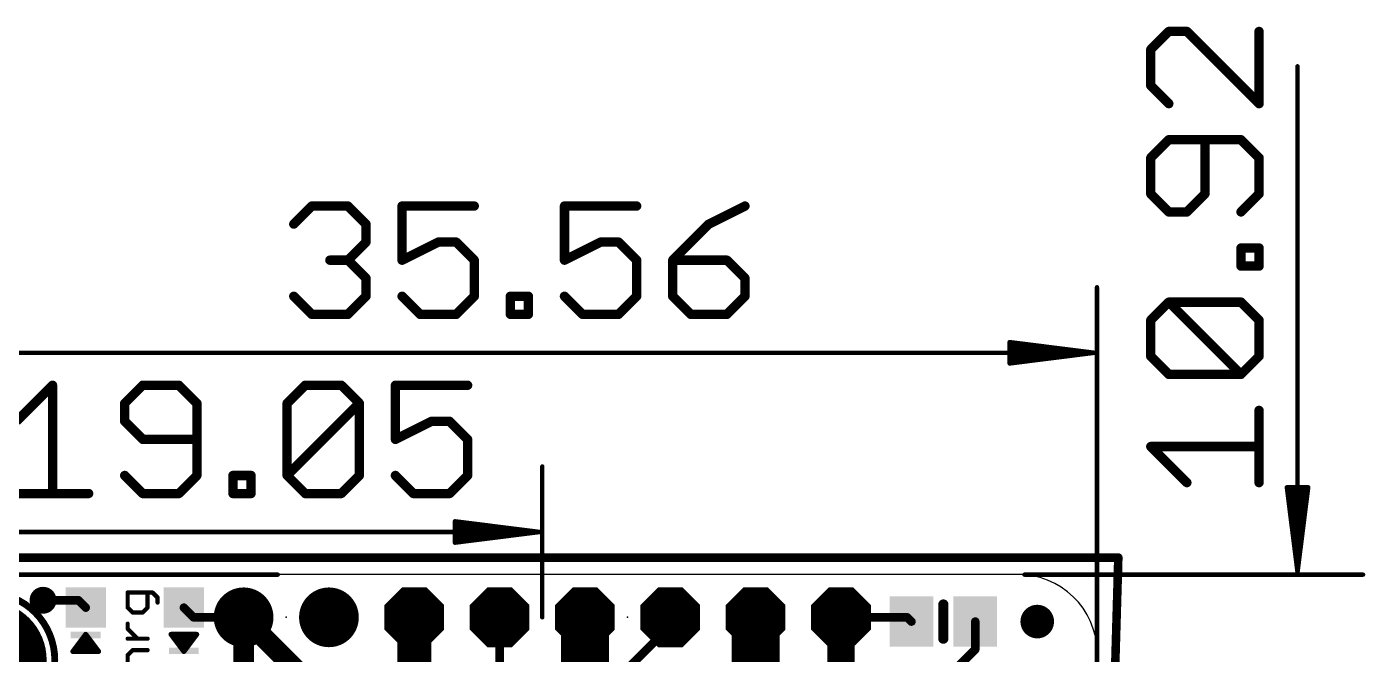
# Model space of a CAD drawing. Extents: x -19.2 to 43.5, y -13.4 to 37.9.
# Drawn here: x 3.71 to 43.54, y 19.22 to 37.9 of the extents above; entities that cross this region are included whole.
import ezdxf

# ---------------------------------------------------------------- set-up
doc = ezdxf.new("R2010")
doc.units = 0
for name, color, linetype in [('1', 12, 'CONTINUOUS'), ('16', 132, 'CONTINUOUS'), ('17', 110, 'CONTINUOUS'), ('18', 110, 'CONTINUOUS'), ('20', 53, 'CONTINUOUS'), ('21', 40, 'CONTINUOUS'), ('23', 53, 'CONTINUOUS'), ('47', 253, 'CONTINUOUS')]:
    doc.layers.add(name, color=color, linetype=linetype)

# ---------------------------------------------------------------- blocks, each defined once
blk = doc.blocks.new('PIE')
at = {"const_width": 0.5}
blk.add_lwpolyline([(0, -0.25, 1), (0, 0.25, 1), (0, -0.25)], format="xyb", dxfattribs=at)
blk = doc.blocks.new('OCTAGONP')
at = {"const_width": 0.5}
blk.add_lwpolyline([(-0.25, -0.1036), (-0.25, 0.1036), (-0.1036, 0.25), (0.1036, 0.25), (0.25, 0.1036), (0.25, -0.1036), (0.1036, -0.25), (-0.1036, -0.25), (-0.25, -0.1036), (-0.25, 0.1036)], dxfattribs=at)
blk = doc.blocks.new('ROUNDP')
at = {"const_width": 0.5}
blk.add_lwpolyline([(0, -0.25, 1), (0, 0.25, 1), (0, -0.25)], format="xyb", dxfattribs=at)
blk = doc.blocks.new('RECT')
blk.add_solid([(-0.5, -0.5), (0.5, -0.5), (-0.5, 0.5), (0.5, 0.5)])
blk = doc.blocks.new('ROUNDV')
at = {"const_width": 0.5}
blk.add_lwpolyline([(0, -0.25, 1), (0, 0.25, 1), (0, -0.25)], format="xyb", dxfattribs=at)

msp = doc.modelspace()

# ---------------------------------------------------------------- linework, layer by layer
at = {"layer": '1'}
for points, const_width in [([(5.241, 20.828), (4.191, 20.828)], 0.254), ([(5.461, 20.608), (5.241, 20.828)], 0.254), ([(8.382, 20.608), (8.67, 20.32)], 0.254), ([(15.24, 20.32), (15.24, 16.383)], 1.016), ([(20.32, 20.32), (20.32, 18.034)], 1.4224), ([(25.4, 18.034), (25.4, 20.32)], 1.4224), ([(8.67, 20.32), (10.16, 20.32)], 0.254), ([(13.3049, 17.1751), (10.16, 20.32)], 0.6096), ([(27.94, 20.32), (29.911, 20.32)], 0.254), ([(29.911, 20.32), (30.038, 20.193)], 0.254), ([(31.938, 20.193), (31.938, 19.365)], 0.254), ([(31.938, 19.365), (29.398, 16.825)], 0.254)]:
    msp.add_lwpolyline(points, dxfattribs=dict(at, const_width=const_width))
for points, const_width in [([(4.191, 20.8915, 1), (4.191, 20.7645)], 0.127), ([(5.2859, 20.8729, 1), (5.1961, 20.7831)], 0.127), ([(5.241, 20.7645, 1), (5.241, 20.8915)], 0.127), ([(5.4161, 20.5631, 1), (5.5059, 20.6529)], 0.127), ([(8.4269, 20.6529, 1), (8.3371, 20.5631)], 0.127), ([(15.494, 20.32, 1), (14.986, 20.32)], 0.508), ([(20.6756, 20.32, 1), (19.9644, 20.32)], 0.7112), ([(25.7556, 20.32, 1), (25.0444, 20.32)], 0.7112), ([(8.67, 20.3835, 1), (8.67, 20.2565)], 0.127), ([(8.6251, 20.2751, 1), (8.7149, 20.3649)], 0.127), ([(10.2678, 20.4278, 1), (10.0522, 20.2122)], 0.3048), ([(10.16, 20.2565, 1), (10.16, 20.3835)], 0.127), ([(27.94, 20.3835, 1), (27.94, 20.2565)], 0.127), ([(29.9559, 20.3649, 1), (29.8661, 20.2751)], 0.127), ([(29.911, 20.2565, 1), (29.911, 20.3835)], 0.127), ([(32.0015, 20.193, 1), (31.8745, 20.193)], 0.127), ([(29.9931, 20.1481, 1), (30.0829, 20.2379)], 0.127), ([(31.8745, 19.365, 1), (32.0015, 19.365)], 0.127), ([(31.9829, 19.3201, 1), (31.8931, 19.4099)], 0.127)]:
    msp.add_lwpolyline(points, format="xyb", dxfattribs=dict(at, const_width=const_width))
at = {"layer": '16'}
for points, const_width in [([(36.195, 22.098), (0, 22.098)], 0.254), ([(35.56, 0), (36.195, 22.098)], 0.254), ([(4.191, 20.828), (4.064, 20.701)], 0.254), ([(27.94, 20.32), (27.94, 8.89)], 0.8128), ([(10.16, 16.764), (10.16, 20.32)], 0.6096), ([(17.78, 17.907), (17.78, 20.32)], 0.254), ([(22.987, 20.193), (21.209, 18.415)], 0.254), ([(22.86, 20.32), (22.987, 20.193)], 0.254)]:
    msp.add_lwpolyline(points, dxfattribs=dict(at, const_width=const_width))
for points, const_width in [([(36.2585, 22.0962, 1), (36.1315, 22.0998)], 0.127), ([(36.195, 22.0345, 1), (36.195, 22.1615)], 0.127), ([(4.0191, 20.7459, 1), (4.1089, 20.6561)], 0.127), ([(4.2359, 20.7831, 1), (4.1461, 20.8729)], 0.127), ([(28.1432, 20.32, 1), (27.7368, 20.32)], 0.4064), ([(10.3124, 20.32, 1), (10.0076, 20.32)], 0.3048), ([(17.8435, 20.32, 1), (17.7165, 20.32)], 0.127), ([(22.9049, 20.3649, 1), (22.8151, 20.2751)], 0.127), ([(23.0319, 20.1481, 1), (22.9421, 20.2379)], 0.127), ([(22.9421, 20.1481, 1), (23.0319, 20.2379)], 0.127)]:
    msp.add_lwpolyline(points, format="xyb", dxfattribs=dict(at, const_width=const_width))
at = {"layer": '20'}
msp.add_line((33.401, 21.59), (2.54, 21.59), dxfattribs=at)
msp.add_arc((33.2105, 19.2405), 2.3572, 355.3645, 85.3645, dxfattribs=at)
at = {"layer": '21'}
for points, const_width in [([(2.54, 17.05, 1), (2.54, 21.05, 1), (2.54, 17.05)], 0.2032), ([(6.7093, 21.0889, 1), (6.7093, 21.0254)], 0.0635), ([(6.7411, 21.0572, 1), (6.6776, 21.0572)], 0.0635), ([(7.3342, 21.0572, 1), (7.2708, 21.0572)], 0.0635), ([(7.4732, 21.0796, 1), (7.4283, 21.0347)], 0.0635), ([(7.4508, 21.0254, 1), (7.4508, 21.0889)], 0.0635), ([(7.6308, 20.9089, 1), (7.5673, 20.9089)], 0.0635), ([(7.5673, 20.7606, 1), (7.6308, 20.7606)], 0.0635), ([(7.5766, 20.8864, 1), (7.6215, 20.9313)], 0.0635), ([(31.0642, 20.701, 1), (30.9118, 20.701)], 0.1524), ([(6.7318, 20.6347, 1), (6.6869, 20.5898)], 0.0635), ([(6.6776, 20.6123, 1), (6.7411, 20.6123)], 0.0635), ([(6.8576, 20.4957, 1), (6.8576, 20.4322)], 0.0635), ([(6.8352, 20.4415, 1), (6.8801, 20.4864)], 0.0635), ([(7.1318, 20.4864, 1), (7.1767, 20.4415)], 0.0635), ([(7.1542, 20.4322, 1), (7.1542, 20.4957)], 0.0635), ([(7.2708, 20.6123, 1), (7.3342, 20.6123)], 0.0635), ([(7.325, 20.5898, 1), (7.28, 20.6347)], 0.0635), ([(6.7411, 20.1293, 1), (6.6776, 20.1293)], 0.0635), ([(6.7318, 20.0034, 1), (6.6869, 19.9585)], 0.0635), ([(6.6776, 19.981, 1), (6.7411, 19.981)], 0.0635), ([(5.2324, 19.5453, 1), (5.2324, 19.4691)], 0.0762), ([(5.3467, 19.6977, 1), (5.3467, 19.6215)], 0.0762), ([(5.4915, 19.8349, 1), (5.4305, 19.7891)], 0.0762), ([(5.4915, 19.7891, 1), (5.4305, 19.8349)], 0.0762), ([(5.5753, 19.6215, 1), (5.5753, 19.6977)], 0.0762), ([(5.6896, 19.4691, 1), (5.6896, 19.5453)], 0.0762), ([(6.7093, 19.7161, 1), (6.7093, 19.6526)], 0.0635), ([(6.9835, 19.6619, 1), (7.0284, 19.7068)], 0.0635), ([(7.3025, 19.6526, 1), (7.3025, 19.7161)], 0.0635), ([(8.001, 19.8501, 1), (8.001, 19.7739)], 0.0762), ([(8.0315, 19.8349, 1), (7.9705, 19.7891)], 0.0762), ([(8.1153, 19.6977, 1), (8.1153, 19.6215)], 0.0762), ([(8.2296, 19.5453, 1), (8.2296, 19.4691)], 0.0762), ([(8.5344, 19.4691, 1), (8.5344, 19.5453)], 0.0762), ([(8.6487, 19.6215, 1), (8.6487, 19.6977)], 0.0762), ([(8.7935, 19.7891, 1), (8.7325, 19.8349)], 0.0762), ([(8.763, 19.7739, 1), (8.763, 19.8501)], 0.0762), ([(30.9118, 19.685, 1), (31.0642, 19.685)], 0.1524), ([(5.08, 19.3421, 1), (5.08, 19.2659)], 0.0762), ([(5.0495, 19.3269, 1), (5.1105, 19.2811)], 0.0762), ([(5.1181, 19.3929, 1), (5.1181, 19.3167)], 0.0762), ([(5.8039, 19.3167, 1), (5.8039, 19.3929)], 0.0762), ([(5.8115, 19.2811, 1), (5.8725, 19.3269)], 0.0762), ([(5.842, 19.2659, 1), (5.842, 19.3421)], 0.0762), ([(6.7411, 19.1937, 1), (6.6776, 19.1937)], 0.0635), ([(6.6869, 19.2162, 1), (6.7318, 19.1713)], 0.0635), ([(6.8576, 19.3738, 1), (6.8576, 19.3103)], 0.0635), ([(6.8801, 19.3196, 1), (6.8352, 19.3645)], 0.0635), ([(7.3025, 19.3103, 1), (7.3025, 19.3738)], 0.0635), ([(8.3439, 19.3929, 1), (8.3439, 19.3167)], 0.0762), ([(8.3515, 19.3269, 1), (8.4125, 19.2811)], 0.0762), ([(8.3515, 19.2811, 1), (8.4125, 19.3269)], 0.0762), ([(8.4201, 19.3167, 1), (8.4201, 19.3929)], 0.0762)]:
    msp.add_lwpolyline(points, format="xyb", dxfattribs=dict(at, const_width=const_width))
for points, const_width in [([(7.4508, 21.0572), (6.7093, 21.0572)], 0.127), ([(6.7093, 21.0572), (6.7093, 20.6123)], 0.127), ([(7.3025, 20.6123), (7.3025, 21.0572)], 0.127), ([(7.5991, 20.9089), (7.4508, 21.0572)], 0.127), ([(7.5991, 20.7606), (7.5991, 20.9089)], 0.127), ([(30.988, 19.685), (30.988, 20.701)], 0.3048), ([(6.7093, 20.6123), (6.8576, 20.464)], 0.127), ([(6.8576, 20.464), (7.1542, 20.464)], 0.127), ([(7.1542, 20.464), (7.3025, 20.6123)], 0.127), ([(6.7093, 19.981), (6.7093, 20.1293)], 0.127), ([(7.0059, 19.6844), (6.7093, 19.981)], 0.127), ([(5.461, 19.812), (5.08, 19.304)], 0.1524), ([(5.2324, 19.5072), (5.6896, 19.5072)], 0.1524), ([(5.3467, 19.6596), (5.5753, 19.6596)], 0.1524), ([(5.842, 19.304), (5.461, 19.812)], 0.1524), ([(7.3025, 19.6844), (6.7093, 19.6844)], 0.127), ([(8.763, 19.812), (8.001, 19.812)], 0.1524), ([(8.001, 19.812), (8.382, 19.304)], 0.1524), ([(8.1153, 19.6596), (8.6487, 19.6596)], 0.1524), ([(8.2296, 19.5072), (8.5344, 19.5072)], 0.1524), ([(8.382, 19.304), (8.763, 19.812)], 0.1524), ([(5.08, 19.304), (5.842, 19.304)], 0.1524), ([(5.1181, 19.3548), (5.8039, 19.3548)], 0.1524), ([(6.7093, 19.1937), (6.8576, 19.342)], 0.127), ([(6.7093, 18.8972), (6.7093, 19.1937)], 0.127), ([(6.8576, 19.342), (7.3025, 19.342)], 0.127), ([(8.3439, 19.3548), (8.4201, 19.3548)], 0.1524)]:
    msp.add_lwpolyline(points, dxfattribs=dict(at, const_width=const_width))
at = {"layer": '23'}
for p in [(11.43, 20.32), (21.59, 20.32), (30.988, 20.193), (33.782, 20.193), (5.461, 19.558), (8.382, 19.558)]:
    msp.add_point(p, dxfattribs=at)
at = {"layer": '47'}
for points, const_width in [([(37.6982, 37.7582), (37.1609, 37.221)], 0.2794), ([(38.2354, 37.7582), (37.6982, 37.7582)], 0.2794), ([(40.3843, 35.6093), (38.2354, 37.7582)], 0.2794), ([(40.3843, 37.7582), (40.3843, 35.6093)], 0.2794), ([(37.1609, 37.221), (37.1609, 36.1466)], 0.2794), ([(41.529, 21.655), (41.529, 36.7219)], 0.13), ([(37.1609, 36.1466), (37.6982, 35.6093)], 0.2794), ([(37.6982, 34.5355), (37.1609, 33.9983)], 0.2794), ([(39.8471, 34.5355), (37.6982, 34.5355)], 0.2794), ([(38.7726, 32.9238), (38.7726, 34.5355)], 0.2794), ([(40.3843, 33.9983), (39.8471, 34.5355)], 0.2794), ([(37.1609, 33.9983), (37.1609, 32.9238)], 0.2794), ([(40.3843, 32.9238), (40.3843, 33.9983)], 0.2794), ([(11.6537, 32.0248), (12.191, 32.5621)], 0.2794), ([(12.191, 32.5621), (13.2654, 32.5621)], 0.2794), ([(13.2654, 32.5621), (13.8026, 32.0248)], 0.2794), ([(17.0254, 32.5621), (14.8765, 32.5621)], 0.2794), ([(14.8765, 32.5621), (14.8765, 30.9504)], 0.2794), ([(21.8595, 32.5621), (19.7106, 32.5621)], 0.2794), ([(19.7106, 32.5621), (19.7106, 30.9504)], 0.2794), ([(25.0823, 32.5621), (24.0078, 32.0248)], 0.2794), ([(37.1609, 32.9238), (37.6982, 32.3866)], 0.2794), ([(38.2354, 32.3866), (38.7726, 32.9238)], 0.2794), ([(39.8471, 32.3866), (40.3843, 32.9238)], 0.2794), ([(37.6982, 32.3866), (38.2354, 32.3866)], 0.2794), ([(13.8026, 32.0248), (13.8026, 31.4876)], 0.2794), ([(24.0078, 32.0248), (22.9334, 30.9504)], 0.2794), ([(13.8026, 31.4876), (13.2654, 30.9504)], 0.2794), ([(14.8765, 30.9504), (15.9509, 31.4876)], 0.2794), ([(15.9509, 31.4876), (16.4882, 31.4876)], 0.2794), ([(16.4882, 31.4876), (17.0254, 30.9504)], 0.2794), ([(19.7106, 30.9504), (20.7851, 31.4876)], 0.2794), ([(20.7851, 31.4876), (21.3223, 31.4876)], 0.2794), ([(21.3223, 31.4876), (21.8595, 30.9504)], 0.2794), ([(13.2654, 30.9504), (12.7282, 30.9504)], 0.2794), ([(13.2654, 30.9504), (13.8026, 30.4132)], 0.2794), ([(17.0254, 30.9504), (17.0254, 29.8759)], 0.2794), ([(21.8595, 30.9504), (21.8595, 29.8759)], 0.2794), ([(22.9334, 30.9504), (22.9334, 29.8759)], 0.2794), ([(24.545, 30.9504), (22.9334, 30.9504)], 0.2794), ([(25.0823, 30.4132), (24.545, 30.9504)], 0.2794), ([(39.8471, 30.7752), (39.8471, 31.3124)], 0.2794), ([(39.8471, 31.3124), (40.3843, 31.3124)], 0.2794), ([(40.3843, 31.3124), (40.3843, 30.7752)], 0.2794), ([(40.3843, 30.7752), (39.8471, 30.7752)], 0.2794), ([(13.8026, 30.4132), (13.8026, 29.8759)], 0.2794), ([(25.0823, 29.8759), (25.0823, 30.4132)], 0.2794), ([(12.191, 29.3387), (11.6537, 29.8759)], 0.2794), ([(13.8026, 29.8759), (13.2654, 29.3387)], 0.2794), ([(15.4137, 29.3387), (14.8765, 29.8759)], 0.2794), ([(17.0254, 29.8759), (16.4882, 29.3387)], 0.2794), ([(18.0992, 29.3387), (18.0992, 29.8759)], 0.2794), ([(18.0992, 29.8759), (18.6365, 29.8759)], 0.2794), ([(18.6365, 29.8759), (18.6365, 29.3387)], 0.2794), ([(20.2478, 29.3387), (19.7106, 29.8759)], 0.2794), ([(21.8595, 29.8759), (21.3223, 29.3387)], 0.2794), ([(22.9334, 29.8759), (23.4706, 29.3387)], 0.2794), ([(24.545, 29.3387), (25.0823, 29.8759)], 0.2794), ([(35.56, 16.129), (35.56, 30.144)], 0.13), ([(37.1609, 29.1641), (37.6982, 29.7014)], 0.2794), ([(37.6982, 29.7014), (39.8471, 29.7014)], 0.2794), ([(39.8471, 27.5525), (37.6982, 29.7014)], 0.2794), ([(39.8471, 29.7014), (40.3843, 29.1641)], 0.2794), ([(13.2654, 29.3387), (12.191, 29.3387)], 0.2794), ([(16.4882, 29.3387), (15.4137, 29.3387)], 0.2794), ([(18.6365, 29.3387), (18.0992, 29.3387)], 0.2794), ([(21.3223, 29.3387), (20.2478, 29.3387)], 0.2794), ([(23.4706, 29.3387), (24.545, 29.3387)], 0.2794), ([(37.1609, 28.0897), (37.1609, 29.1641)], 0.2794), ([(40.3843, 29.1641), (40.3843, 28.0897)], 0.2794), ([(35.495, 28.194), (32.96, 28.5132)], 0.13), ([(32.96, 28.5132), (32.96, 27.8748)], 0.13), ([(35.495, 28.194), (32.96, 28.454)], 0.13), ([(35.495, 28.194), (32.96, 28.324)], 0.13), ([(0.065, 28.194), (35.495, 28.194)], 0.13), ([(32.96, 27.8748), (35.495, 28.194)], 0.13), ([(32.96, 28.064), (35.495, 28.194)], 0.13), ([(32.96, 27.934), (35.495, 28.194)], 0.13), ([(37.6982, 27.5525), (37.1609, 28.0897)], 0.2794), ([(40.3843, 28.0897), (39.8471, 27.5525)], 0.2794), ([(39.8471, 27.5525), (37.6982, 27.5525)], 0.2794), ([(3.3987, 26.1536), (4.4732, 27.2281)], 0.2794), ([(4.4732, 27.2281), (4.4732, 24.0047)], 0.2794), ([(7.1587, 27.2281), (6.6215, 26.6908)], 0.2794), ([(8.2332, 27.2281), (7.1587, 27.2281)], 0.2794), ([(8.7704, 26.6908), (8.2332, 27.2281)], 0.2794), ([(11.4556, 26.6908), (11.9928, 27.2281)], 0.2794), ([(11.9928, 27.2281), (13.0673, 27.2281)], 0.2794), ([(13.0673, 27.2281), (13.6045, 26.6908)], 0.2794), ([(16.8273, 27.2281), (14.6784, 27.2281)], 0.2794), ([(14.6784, 27.2281), (14.6784, 25.6164)], 0.2794), ([(6.6215, 26.6908), (6.6215, 26.1536)], 0.2794), ([(8.7704, 24.5419), (8.7704, 26.6908)], 0.2794), ([(11.4556, 24.5419), (11.4556, 26.6908)], 0.2794), ([(11.4556, 24.5419), (13.6045, 26.6908)], 0.2794), ([(13.6045, 26.6908), (13.6045, 24.5419)], 0.2794), ([(6.6215, 26.1536), (7.1587, 25.6164)], 0.2794), ([(14.6784, 25.6164), (15.7528, 26.1536)], 0.2794), ([(15.7528, 26.1536), (16.29, 26.1536)], 0.2794), ([(16.29, 26.1536), (16.8273, 25.6164)], 0.2794), ([(40.3843, 24.3297), (40.3843, 26.4786)], 0.2794), ([(7.1587, 25.6164), (8.7704, 25.6164)], 0.2794), ([(16.8273, 25.6164), (16.8273, 24.5419)], 0.2794), ([(38.2354, 24.3297), (37.1609, 25.4042)], 0.2794), ([(37.1609, 25.4042), (40.3843, 25.4042)], 0.2794), ([(19.05, 20.32), (19.05, 24.81)], 0.13), ([(6.6215, 24.5419), (7.1587, 24.0047)], 0.2794), ([(8.2332, 24.0047), (8.7704, 24.5419)], 0.2794), ([(9.8442, 24.0047), (9.8442, 24.5419)], 0.2794), ([(9.8442, 24.5419), (10.3815, 24.5419)], 0.2794), ([(10.3815, 24.5419), (10.3815, 24.0047)], 0.2794), ([(11.9928, 24.0047), (11.4556, 24.5419)], 0.2794), ([(13.6045, 24.5419), (13.0673, 24.0047)], 0.2794), ([(15.2156, 24.0047), (14.6784, 24.5419)], 0.2794), ([(16.8273, 24.5419), (16.29, 24.0047)], 0.2794), ([(3.3987, 24.0047), (5.5476, 24.0047)], 0.2794), ([(7.1587, 24.0047), (8.2332, 24.0047)], 0.2794), ([(10.3815, 24.0047), (9.8442, 24.0047)], 0.2794), ([(13.0673, 24.0047), (11.9928, 24.0047)], 0.2794), ([(16.29, 24.0047), (15.2156, 24.0047)], 0.2794), ([(41.529, 21.655), (41.2098, 24.19)], 0.13), ([(41.2098, 24.19), (41.8482, 24.19)], 0.13), ([(41.529, 21.655), (41.269, 24.19)], 0.13), ([(41.529, 21.655), (41.399, 24.19)], 0.13), ([(41.8482, 24.19), (41.529, 21.655)], 0.13), ([(41.659, 24.19), (41.529, 21.655)], 0.13), ([(41.789, 24.19), (41.529, 21.655)], 0.13), ([(18.985, 22.86), (16.45, 23.1792)], 0.13), ([(16.45, 23.1792), (16.45, 22.5408)], 0.13), ([(18.985, 22.86), (16.45, 23.12)], 0.13), ([(18.985, 22.86), (0.065, 22.86)], 0.13), ([(18.985, 22.86), (16.45, 22.99)], 0.13), ([(16.45, 22.5408), (18.985, 22.86)], 0.13), ([(16.45, 22.73), (18.985, 22.86)], 0.13), ([(16.45, 22.6), (18.985, 22.86)], 0.13), ([(11.176, 21.59), (-16.682, 21.59)], 0.13), ([(4.191, 21.59), (-4.617, 21.59)], 0.13), ([(33.401, 21.59), (43.479, 21.59)], 0.13)]:
    msp.add_lwpolyline(points, dxfattribs=dict(at, const_width=const_width))
for points, const_width in [([(37.6982, 37.8281, 1), (37.6982, 37.6884)], 0.1397), ([(37.7476, 37.7088, 1), (37.6488, 37.8076)], 0.1397), ([(38.2848, 37.8076, 1), (38.186, 37.7088)], 0.1397), ([(38.2354, 37.6884, 1), (38.2354, 37.8281)], 0.1397), ([(40.4542, 37.7582, 1), (40.3145, 37.7582)], 0.1397), ([(37.2308, 37.221, 1), (37.0911, 37.221)], 0.1397), ([(37.1116, 37.2704, 1), (37.2103, 37.1716)], 0.1397), ([(41.5615, 36.7219, 1), (41.4965, 36.7219)], 0.065), ([(37.2103, 36.196, 1), (37.1116, 36.0972)], 0.1397), ([(37.0911, 36.1466, 1), (37.2308, 36.1466)], 0.1397), ([(37.6488, 35.5599, 1), (37.7476, 35.6587)], 0.1397), ([(40.3145, 35.6093, 1), (40.4542, 35.6093)], 0.1397), ([(40.3349, 35.5599, 1), (40.4337, 35.6587)], 0.1397), ([(37.6982, 34.6053, 1), (37.6982, 34.4656)], 0.1397), ([(37.7476, 34.4861, 1), (37.6488, 34.5849)], 0.1397), ([(38.8425, 34.5355, 1), (38.7028, 34.5355)], 0.1397), ([(39.8965, 34.5849, 1), (39.7977, 34.4861)], 0.1397), ([(39.8471, 34.4656, 1), (39.8471, 34.6053)], 0.1397), ([(37.2308, 33.9983, 1), (37.0911, 33.9983)], 0.1397), ([(37.1116, 34.0476, 1), (37.2103, 33.9489)], 0.1397), ([(40.4542, 33.9983, 1), (40.3145, 33.9983)], 0.1397), ([(40.3349, 33.9489, 1), (40.4337, 34.0476)], 0.1397), ([(12.191, 32.6319, 1), (12.191, 32.4922)], 0.1397), ([(12.2404, 32.5127, 1), (12.1416, 32.6114)], 0.1397), ([(13.3148, 32.6114, 1), (13.216, 32.5127)], 0.1397), ([(13.2654, 32.4922, 1), (13.2654, 32.6319)], 0.1397), ([(14.9463, 32.5621, 1), (14.8066, 32.5621)], 0.1397), ([(14.8765, 32.6319, 1), (14.8765, 32.4922)], 0.1397), ([(17.0254, 32.4922, 1), (17.0254, 32.6319)], 0.1397), ([(19.7106, 32.6319, 1), (19.7106, 32.4922)], 0.1397), ([(19.7805, 32.5621, 1), (19.6408, 32.5621)], 0.1397), ([(21.8595, 32.4922, 1), (21.8595, 32.6319)], 0.1397), ([(25.1135, 32.4996, 1), (25.051, 32.6245)], 0.1397), ([(37.0911, 32.9238, 1), (37.2308, 32.9238)], 0.1397), ([(37.2103, 32.9732, 1), (37.1116, 32.8744)], 0.1397), ([(38.7028, 32.9238, 1), (38.8425, 32.9238)], 0.1397), ([(38.822, 32.8744, 1), (38.7232, 32.9732)], 0.1397), ([(40.3145, 32.9238, 1), (40.4542, 32.9238)], 0.1397), ([(40.4337, 32.8744, 1), (40.3349, 32.9732)], 0.1397), ([(37.6982, 32.4564, 1), (37.6982, 32.3167)], 0.1397), ([(37.6488, 32.3372, 1), (37.7476, 32.436)], 0.1397), ([(38.186, 32.436, 1), (38.2848, 32.3372)], 0.1397), ([(38.2354, 32.3167, 1), (38.2354, 32.4564)], 0.1397), ([(39.7977, 32.436, 1), (39.8965, 32.3372)], 0.1397), ([(11.6043, 32.0742, 1), (11.7031, 31.9754)], 0.1397), ([(13.8725, 32.0248, 1), (13.7328, 32.0248)], 0.1397), ([(13.7532, 31.9754, 1), (13.852, 32.0742)], 0.1397), ([(23.9766, 32.0873, 1), (24.0391, 31.9624)], 0.1397), ([(24.0572, 31.9754, 1), (23.9584, 32.0742)], 0.1397), ([(13.7328, 31.4876, 1), (13.8725, 31.4876)], 0.1397), ([(13.852, 31.4382, 1), (13.7532, 31.537)], 0.1397), ([(15.9509, 31.5575, 1), (15.9509, 31.4178)], 0.1397), ([(15.9822, 31.4251, 1), (15.9197, 31.5501)], 0.1397), ([(16.5376, 31.537, 1), (16.4388, 31.4382)], 0.1397), ([(16.4882, 31.4178, 1), (16.4882, 31.5575)], 0.1397), ([(20.7851, 31.5575, 1), (20.7851, 31.4178)], 0.1397), ([(20.8163, 31.4251, 1), (20.7538, 31.5501)], 0.1397), ([(21.3717, 31.537, 1), (21.2729, 31.4382)], 0.1397), ([(21.3223, 31.4178, 1), (21.3223, 31.5575)], 0.1397), ([(12.7282, 31.0202, 1), (12.7282, 30.8805)], 0.1397), ([(13.3148, 30.9998, 1), (13.216, 30.901)], 0.1397), ([(13.2654, 30.8805, 1), (13.2654, 31.0202)], 0.1397), ([(14.8453, 31.0129, 1), (14.9077, 30.8879)], 0.1397), ([(17.0952, 30.9504, 1), (16.9555, 30.9504)], 0.1397), ([(19.6794, 31.0129, 1), (19.7419, 30.8879)], 0.1397), ([(21.9294, 30.9504, 1), (21.7897, 30.9504)], 0.1397), ([(23.0032, 30.9504, 1), (22.8635, 30.9504)], 0.1397), ([(22.9334, 31.0202, 1), (22.9334, 30.8805)], 0.1397), ([(24.5944, 30.9998, 1), (24.4957, 30.901)], 0.1397), ([(24.545, 30.8805, 1), (24.545, 31.0202)], 0.1397), ([(39.9169, 31.3124, 1), (39.7772, 31.3124)], 0.1397), ([(39.8471, 31.3823, 1), (39.8471, 31.2426)], 0.1397), ([(40.4542, 31.3124, 1), (40.3145, 31.3124)], 0.1397), ([(40.3843, 31.2426, 1), (40.3843, 31.3823)], 0.1397), ([(13.216, 30.9998, 1), (13.3148, 30.901)], 0.1397), ([(14.8066, 30.9504, 1), (14.9463, 30.9504)], 0.1397), ([(16.976, 30.901, 1), (17.0748, 30.9998)], 0.1397), ([(19.6408, 30.9504, 1), (19.7805, 30.9504)], 0.1397), ([(21.8101, 30.901, 1), (21.9089, 30.9998)], 0.1397), ([(22.884, 30.9998, 1), (22.9828, 30.901)], 0.1397), ([(39.7772, 30.7752, 1), (39.9169, 30.7752)], 0.1397), ([(39.8471, 30.8451, 1), (39.8471, 30.7054)], 0.1397), ([(40.3145, 30.7752, 1), (40.4542, 30.7752)], 0.1397), ([(40.3843, 30.7054, 1), (40.3843, 30.8451)], 0.1397), ([(13.8725, 30.4132, 1), (13.7328, 30.4132)], 0.1397), ([(13.7532, 30.3638, 1), (13.852, 30.4625)], 0.1397), ([(25.1521, 30.4132, 1), (25.0124, 30.4132)], 0.1397), ([(25.0329, 30.3638, 1), (25.1317, 30.4625)], 0.1397), ([(11.7031, 29.9253, 1), (11.6043, 29.8265)], 0.1397), ([(13.7328, 29.8759, 1), (13.8725, 29.8759)], 0.1397), ([(13.852, 29.8265, 1), (13.7532, 29.9253)], 0.1397), ([(14.9259, 29.9253, 1), (14.8271, 29.8265)], 0.1397), ([(16.9555, 29.8759, 1), (17.0952, 29.8759)], 0.1397), ([(17.0748, 29.8265, 1), (16.976, 29.9253)], 0.1397), ([(18.1691, 29.8759, 1), (18.0294, 29.8759)], 0.1397), ([(18.0992, 29.9458, 1), (18.0992, 29.8061)], 0.1397), ([(18.7063, 29.8759, 1), (18.5666, 29.8759)], 0.1397), ([(18.6365, 29.8061, 1), (18.6365, 29.9458)], 0.1397), ([(19.76, 29.9253, 1), (19.6612, 29.8265)], 0.1397), ([(21.7897, 29.8759, 1), (21.9294, 29.8759)], 0.1397), ([(21.9089, 29.8265, 1), (21.8101, 29.9253)], 0.1397), ([(22.8635, 29.8759, 1), (23.0032, 29.8759)], 0.1397), ([(22.9828, 29.9253, 1), (22.884, 29.8265)], 0.1397), ([(25.0124, 29.8759, 1), (25.1521, 29.8759)], 0.1397), ([(25.1317, 29.8265, 1), (25.0329, 29.9253)], 0.1397), ([(35.5925, 30.144, 1), (35.5275, 30.144)], 0.065), ([(37.6982, 29.7712, 1), (37.6982, 29.6315)], 0.1397), ([(37.7476, 29.7507, 1), (37.6488, 29.652)], 0.1397), ([(37.7476, 29.652, 1), (37.6488, 29.7507)], 0.1397), ([(39.8965, 29.7507, 1), (39.7977, 29.652)], 0.1397), ([(39.8471, 29.6315, 1), (39.8471, 29.7712)], 0.1397), ([(12.191, 29.4086, 1), (12.191, 29.2689)], 0.1397), ([(12.1416, 29.2893, 1), (12.2404, 29.3881)], 0.1397), ([(13.216, 29.3881, 1), (13.3148, 29.2893)], 0.1397), ([(13.2654, 29.2689, 1), (13.2654, 29.4086)], 0.1397), ([(15.4137, 29.4086, 1), (15.4137, 29.2689)], 0.1397), ([(15.3643, 29.2893, 1), (15.4631, 29.3881)], 0.1397), ([(16.4388, 29.3881, 1), (16.5376, 29.2893)], 0.1397), ([(16.4882, 29.2689, 1), (16.4882, 29.4086)], 0.1397), ([(18.0992, 29.4086, 1), (18.0992, 29.2689)], 0.1397), ([(18.0294, 29.3387, 1), (18.1691, 29.3387)], 0.1397), ([(18.5666, 29.3387, 1), (18.7063, 29.3387)], 0.1397), ([(18.6365, 29.2689, 1), (18.6365, 29.4086)], 0.1397), ([(20.2478, 29.4086, 1), (20.2478, 29.2689)], 0.1397), ([(20.1985, 29.2893, 1), (20.2972, 29.3881)], 0.1397), ([(21.2729, 29.3881, 1), (21.3717, 29.2893)], 0.1397), ([(21.3223, 29.2689, 1), (21.3223, 29.4086)], 0.1397), ([(23.4706, 29.4086, 1), (23.4706, 29.2689)], 0.1397), ([(23.4212, 29.2893, 1), (23.52, 29.3881)], 0.1397), ([(24.4957, 29.3881, 1), (24.5944, 29.2893)], 0.1397), ([(24.545, 29.2689, 1), (24.545, 29.4086)], 0.1397), ([(37.2308, 29.1641, 1), (37.0911, 29.1641)], 0.1397), ([(37.1116, 29.2135, 1), (37.2103, 29.1147)], 0.1397), ([(40.4542, 29.1641, 1), (40.3145, 29.1641)], 0.1397), ([(40.3349, 29.1147, 1), (40.4337, 29.2135)], 0.1397), ([(32.9641, 28.5455, 1), (32.9559, 28.481)], 0.065), ([(32.9925, 28.5132, 1), (32.9275, 28.5132)], 0.065), ([(32.9633, 28.4863, 1), (32.9567, 28.4217)], 0.065), ([(32.9617, 28.3565, 1), (32.9583, 28.2915)], 0.065), ([(32.9583, 28.0965, 1), (32.9617, 28.0315)], 0.065), ([(32.9567, 27.9663, 1), (32.9633, 27.9017)], 0.065), ([(32.9559, 27.907, 1), (32.9641, 27.8425)], 0.065), ([(32.9275, 27.8748, 1), (32.9925, 27.8748)], 0.065), ([(35.4991, 28.1618, 1), (35.4909, 28.2262)], 0.065), ([(35.4909, 28.1618, 1), (35.4991, 28.2262)], 0.065), ([(35.4983, 28.1617, 1), (35.4917, 28.2263)], 0.065), ([(35.4917, 28.1617, 1), (35.4983, 28.2263)], 0.065), ([(35.4933, 28.1615, 1), (35.4967, 28.2265)], 0.065), ([(35.4967, 28.1615, 1), (35.4933, 28.2265)], 0.065), ([(35.495, 28.1615, 1), (35.495, 28.2265)], 0.065), ([(37.0911, 28.0897, 1), (37.2308, 28.0897)], 0.1397), ([(37.2103, 28.1391, 1), (37.1116, 28.0403)], 0.1397), ([(40.3145, 28.0897, 1), (40.4542, 28.0897)], 0.1397), ([(40.4337, 28.0403, 1), (40.3349, 28.1391)], 0.1397), ([(37.6982, 27.6223, 1), (37.6982, 27.4826)], 0.1397), ([(37.6488, 27.5031, 1), (37.7476, 27.6018)], 0.1397), ([(39.7977, 27.6018, 1), (39.8965, 27.5031)], 0.1397), ([(39.7977, 27.5031, 1), (39.8965, 27.6018)], 0.1397), ([(39.8471, 27.4826, 1), (39.8471, 27.6223)], 0.1397), ([(4.543, 27.2281, 1), (4.4033, 27.2281)], 0.1397), ([(4.5226, 27.1787, 1), (4.4238, 27.2774)], 0.1397), ([(7.1587, 27.2979, 1), (7.1587, 27.1582)], 0.1397), ([(7.2081, 27.1787, 1), (7.1093, 27.2774)], 0.1397), ([(8.2826, 27.2774, 1), (8.1838, 27.1787)], 0.1397), ([(8.2332, 27.1582, 1), (8.2332, 27.2979)], 0.1397), ([(11.9928, 27.2979, 1), (11.9928, 27.1582)], 0.1397), ([(12.0422, 27.1787, 1), (11.9435, 27.2774)], 0.1397), ([(13.1167, 27.2774, 1), (13.0179, 27.1787)], 0.1397), ([(13.0673, 27.1582, 1), (13.0673, 27.2979)], 0.1397), ([(14.7482, 27.2281, 1), (14.6085, 27.2281)], 0.1397), ([(14.6784, 27.2979, 1), (14.6784, 27.1582)], 0.1397), ([(16.8273, 27.1582, 1), (16.8273, 27.2979)], 0.1397), ([(6.6913, 26.6908, 1), (6.5516, 26.6908)], 0.1397), ([(6.5721, 26.7402, 1), (6.6709, 26.6414)], 0.1397), ([(8.8402, 26.6908, 1), (8.7005, 26.6908)], 0.1397), ([(8.721, 26.6414, 1), (8.8198, 26.7402)], 0.1397), ([(11.5255, 26.6908, 1), (11.3858, 26.6908)], 0.1397), ([(11.4062, 26.7402, 1), (11.505, 26.6414)], 0.1397), ([(13.6744, 26.6908, 1), (13.5347, 26.6908)], 0.1397), ([(13.6539, 26.6414, 1), (13.5551, 26.7402)], 0.1397), ([(13.5551, 26.6414, 1), (13.6539, 26.7402)], 0.1397), ([(6.6709, 26.203, 1), (6.5721, 26.1042)], 0.1397), ([(15.7528, 26.2235, 1), (15.7528, 26.0838)], 0.1397), ([(15.7841, 26.0911, 1), (15.7216, 26.2161)], 0.1397), ([(16.3394, 26.203, 1), (16.2407, 26.1042)], 0.1397), ([(16.29, 26.0838, 1), (16.29, 26.2235)], 0.1397), ([(40.4542, 26.4786, 1), (40.3145, 26.4786)], 0.1397), ([(6.5516, 26.1536, 1), (6.6913, 26.1536)], 0.1397), ([(7.1587, 25.6862, 1), (7.1587, 25.5465)], 0.1397), ([(7.1093, 25.567, 1), (7.2081, 25.6658)], 0.1397), ([(8.7704, 25.5465, 1), (8.7704, 25.6862)], 0.1397), ([(14.6471, 25.6789, 1), (14.7096, 25.5539)], 0.1397), ([(14.6085, 25.6164, 1), (14.7482, 25.6164)], 0.1397), ([(16.8971, 25.6164, 1), (16.7574, 25.6164)], 0.1397), ([(16.7779, 25.567, 1), (16.8767, 25.6658)], 0.1397), ([(37.1609, 25.474, 1), (37.1609, 25.3343)], 0.1397), ([(37.2103, 25.4535, 1), (37.1116, 25.3548)], 0.1397), ([(40.3843, 25.3343, 1), (40.3843, 25.474)], 0.1397), ([(19.0825, 24.81, 1), (19.0175, 24.81)], 0.065), ([(6.6709, 24.5913, 1), (6.5721, 24.4925)], 0.1397), ([(8.7005, 24.5419, 1), (8.8402, 24.5419)], 0.1397), ([(8.8198, 24.4925, 1), (8.721, 24.5913)], 0.1397), ([(9.9141, 24.5419, 1), (9.7744, 24.5419)], 0.1397), ([(9.8442, 24.6118, 1), (9.8442, 24.4721)], 0.1397), ([(10.4513, 24.5419, 1), (10.3116, 24.5419)], 0.1397), ([(10.3815, 24.4721, 1), (10.3815, 24.6118)], 0.1397), ([(11.505, 24.5913, 1), (11.4062, 24.4925)], 0.1397), ([(11.4062, 24.5913, 1), (11.505, 24.4925)], 0.1397), ([(11.3858, 24.5419, 1), (11.5255, 24.5419)], 0.1397), ([(13.5347, 24.5419, 1), (13.6744, 24.5419)], 0.1397), ([(13.6539, 24.4925, 1), (13.5551, 24.5913)], 0.1397), ([(14.7278, 24.5913, 1), (14.629, 24.4925)], 0.1397), ([(16.7574, 24.5419, 1), (16.8971, 24.5419)], 0.1397), ([(16.8767, 24.4925, 1), (16.7779, 24.5913)], 0.1397), ([(38.186, 24.2803, 1), (38.2848, 24.3791)], 0.1397), ([(40.3145, 24.3297, 1), (40.4542, 24.3297)], 0.1397), ([(4.4033, 24.0047, 1), (4.543, 24.0047)], 0.1397), ([(5.5476, 23.9349, 1), (5.5476, 24.0745)], 0.1397), ([(7.1587, 24.0745, 1), (7.1587, 23.9349)], 0.1397), ([(7.1093, 23.9553, 1), (7.2081, 24.0541)], 0.1397), ([(8.1838, 24.0541, 1), (8.2826, 23.9553)], 0.1397), ([(8.2332, 23.9349, 1), (8.2332, 24.0745)], 0.1397), ([(9.8442, 24.0745, 1), (9.8442, 23.9349)], 0.1397), ([(9.7744, 24.0047, 1), (9.9141, 24.0047)], 0.1397), ([(10.3116, 24.0047, 1), (10.4513, 24.0047)], 0.1397), ([(10.3815, 23.9349, 1), (10.3815, 24.0745)], 0.1397), ([(11.9928, 24.0745, 1), (11.9928, 23.9349)], 0.1397), ([(11.9435, 23.9553, 1), (12.0422, 24.0541)], 0.1397), ([(13.0179, 24.0541, 1), (13.1167, 23.9553)], 0.1397), ([(13.0673, 23.9349, 1), (13.0673, 24.0745)], 0.1397), ([(15.2156, 24.0745, 1), (15.2156, 23.9349)], 0.1397), ([(15.1662, 23.9553, 1), (15.265, 24.0541)], 0.1397), ([(16.2407, 24.0541, 1), (16.3394, 23.9553)], 0.1397), ([(16.29, 23.9349, 1), (16.29, 24.0745)], 0.1397), ([(41.242, 24.1941, 1), (41.1775, 24.1859)], 0.065), ([(41.2098, 24.2225, 1), (41.2098, 24.1575)], 0.065), ([(41.3013, 24.1933, 1), (41.2367, 24.1867)], 0.065), ([(41.4315, 24.1917, 1), (41.3665, 24.1883)], 0.065), ([(41.6915, 24.1883, 1), (41.6265, 24.1917)], 0.065), ([(41.8213, 24.1867, 1), (41.7567, 24.1933)], 0.065), ([(41.8805, 24.1859, 1), (41.816, 24.1941)], 0.065), ([(41.8482, 24.1575, 1), (41.8482, 24.2225)], 0.065), ([(16.4541, 23.2115, 1), (16.4459, 23.147)], 0.065), ([(16.4825, 23.1792, 1), (16.4175, 23.1792)], 0.065), ([(16.4533, 23.1523, 1), (16.4467, 23.0877)], 0.065), ([(16.4517, 23.0225, 1), (16.4483, 22.9575)], 0.065), ([(16.4483, 22.7625, 1), (16.4517, 22.6975)], 0.065), ([(18.9891, 22.8278, 1), (18.9809, 22.8922)], 0.065), ([(18.9809, 22.8278, 1), (18.9891, 22.8922)], 0.065), ([(18.9883, 22.8277, 1), (18.9817, 22.8923)], 0.065), ([(18.9817, 22.8277, 1), (18.9883, 22.8923)], 0.065), ([(18.9833, 22.8275, 1), (18.9867, 22.8925)], 0.065), ([(18.9867, 22.8275, 1), (18.9833, 22.8925)], 0.065), ([(18.985, 22.8275, 1), (18.985, 22.8925)], 0.065), ([(16.4467, 22.6323, 1), (16.4533, 22.5677)], 0.065), ([(16.4459, 22.573, 1), (16.4541, 22.5085)], 0.065), ([(16.4175, 22.5408, 1), (16.4825, 22.5408)], 0.065), ([(4.191, 21.5575, 1), (4.191, 21.6225)], 0.065), ([(11.176, 21.5575, 1), (11.176, 21.6225)], 0.065), ([(33.401, 21.6225, 1), (33.401, 21.5575)], 0.065), ([(41.4968, 21.6591, 1), (41.5612, 21.6509)], 0.065), ([(41.4967, 21.6583, 1), (41.5613, 21.6517)], 0.065), ([(41.4965, 21.6533, 1), (41.5615, 21.6567)], 0.065), ([(41.4965, 21.6567, 1), (41.5615, 21.6533)], 0.065), ([(41.4965, 21.655, 1), (41.5615, 21.655)], 0.065), ([(41.4967, 21.6517, 1), (41.5613, 21.6583)], 0.065), ([(41.4968, 21.6509, 1), (41.5612, 21.6591)], 0.065), ([(43.479, 21.5575, 1), (43.479, 21.6225)], 0.065), ([(19.0175, 20.32, 1), (19.0825, 20.32)], 0.065)]:
    msp.add_lwpolyline(points, format="xyb", dxfattribs=dict(at, const_width=const_width))

# ---------------------------------------------------------------- block references
at = {"layer": '1', "xscale": 1.2, "yscale": 1.2}
msp.add_blockref('RECT', (5.461, 20.608), dxfattribs=at)
at = {"layer": '1', "rotation": 180}
for p, xscale, yscale in [((8.382, 20.608), 1.2, 1.2), ((30.038, 20.193), 1.3, 1.5), ((31.938, 20.193), 1.3, 1.5)]:
    msp.add_blockref('RECT', p, dxfattribs=dict(at, xscale=xscale, yscale=yscale))
at = {"layer": '1'}
msp.add_blockref('PIE', (33.782, 20.193), dxfattribs=at)
at = {"layer": '17', "xscale": 1.778, "yscale": 1.778, "rotation": 90}
for name, p in [('ROUNDP', (10.16, 20.32)), ('ROUNDP', (10.16, 20.32)), ('ROUNDP', (12.7, 20.32)), ('ROUNDP', (12.7, 20.32)), ('OCTAGONP', (15.24, 20.32)), ('OCTAGONP', (15.24, 20.32)), ('OCTAGONP', (17.78, 20.32)), ('OCTAGONP', (17.78, 20.32)), ('OCTAGONP', (20.32, 20.32)), ('OCTAGONP', (20.32, 20.32)), ('OCTAGONP', (22.86, 20.32)), ('OCTAGONP', (22.86, 20.32)), ('OCTAGONP', (25.4, 20.32)), ('OCTAGONP', (25.4, 20.32)), ('OCTAGONP', (27.94, 20.32)), ('OCTAGONP', (27.94, 20.32))]:
    msp.add_blockref(name, p, dxfattribs=at)
at = {"layer": '17', "xscale": 3.516, "yscale": 3.516}
msp.add_blockref('ROUNDP', (2.54, 19.05), dxfattribs=at)
msp.add_blockref('ROUNDP', (2.54, 19.05), dxfattribs=at)
at = {"layer": '18', "xscale": 0.8001, "yscale": 0.8001}
msp.add_blockref('ROUNDV', (4.191, 20.828), dxfattribs=at)
msp.add_blockref('ROUNDV', (4.191, 20.828), dxfattribs=at)
at = {"layer": '21', "xscale": 0.889, "yscale": 0.1905}
msp.add_blockref('RECT', (5.461, 19.7937), dxfattribs=at)
at = {"layer": '21', "xscale": 0.889, "yscale": 0.1905, "rotation": 180}
msp.add_blockref('RECT', (8.382, 19.3223), dxfattribs=at)

doc.saveas('drawing.dxf')
